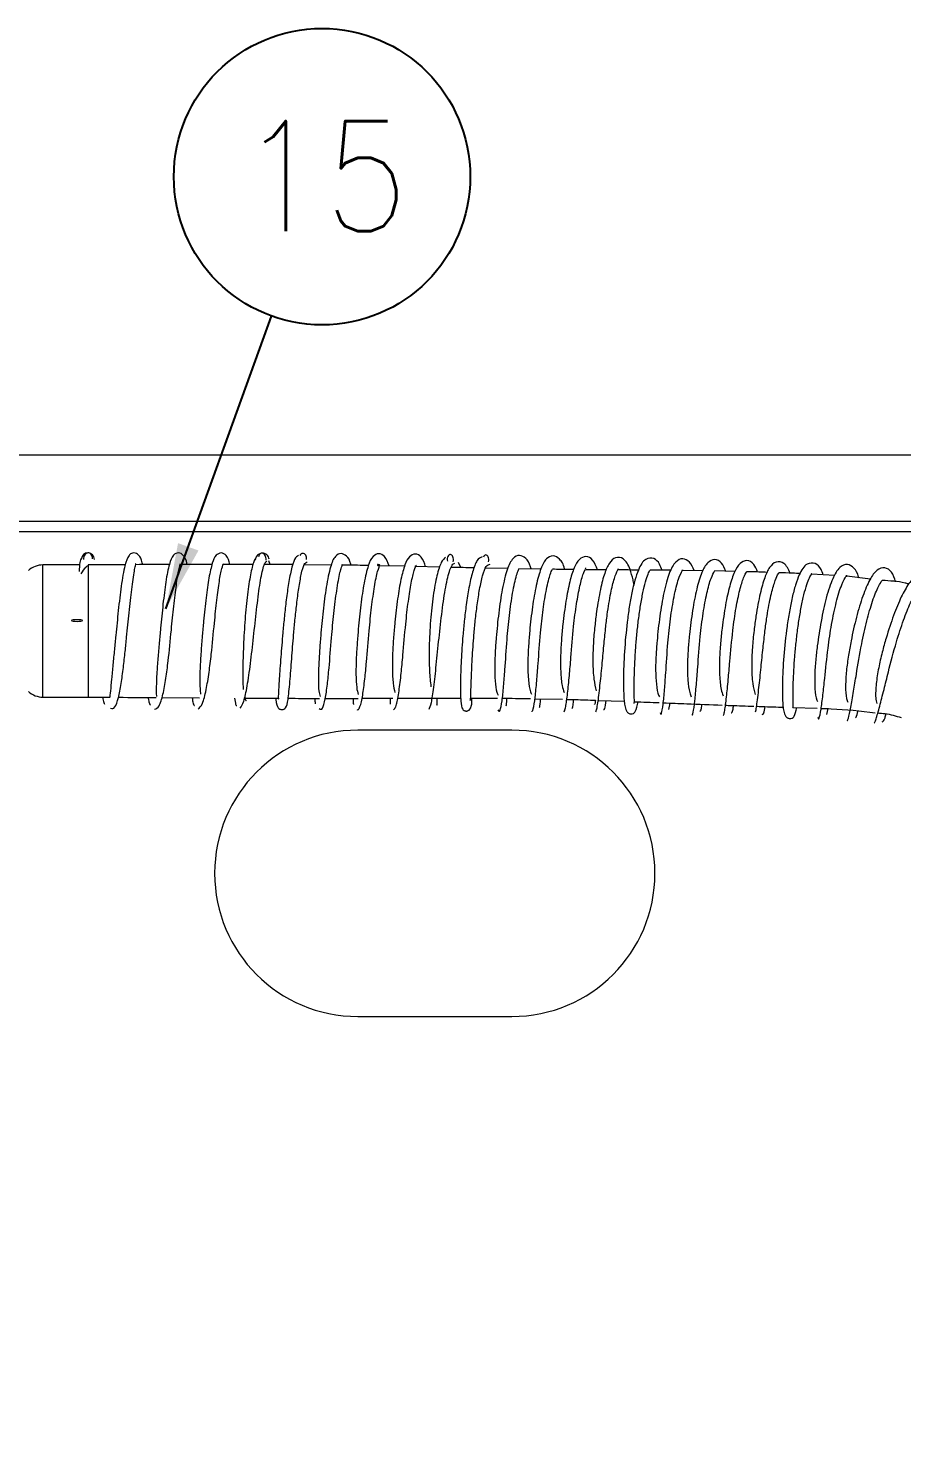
# Model space of a CAD drawing. Extents: x 14808 to 20058, y -13198 to -11680.
# Drawn here: x 14969.5 to 15009.2, y -13015.2 to -12950.7 of the extents above; entities that cross this region are included whole.
import ezdxf

# ---------------------------------------------------------------- set-up
doc = ezdxf.new("R2010")
doc.units = 0
doc.header["$LTSCALE"] = 7
doc.header["$MEASUREMENT"] = 0
doc.layers.get('0').update_dxf_attribs({"color": 2, "linetype": 'CONTINUOUS'})
doc.styles.add('GHS', font='romans', dxfattribs={"bigfont": 'ghs'})
doc.styles.add('TEXTSTYLE_0', font='txt.shx', dxfattribs={"width": 0.8, "bigfont": 'whgtxt.shx'})
doc.dimstyles.new('STANDARD$7', dxfattribs={"dimtxt": 3.5, "dimasz": 3, "dimexe": 1, "dimexo": 0.0625, "dimgap": 1, "dimtad": 1, "dimdec": 4, "dimzin": 0, "dimdsep": 46, "dimtxsty": 'GHS', "dimcen": 1, "dimclrt": 2, "dimadec": 0, "dimazin": 0, "dimtfac": 1, "dimtdec": 4, "dimtofl": 0, "dimtmove": 0, "dimatfit": 3, "dimfxl": 1, "dimtolj": 1, "dimtzin": 0, "dimarcsym": 0})

# ---------------------------------------------------------------- blocks, each defined once
blk = doc.blocks.new('A$C10D777BA')
at = {"color": 2}
blk.add_circle((3.366, 3.366), 3.366, dxfattribs=at)
at = {"color": 2, "insert": (3.41, 3.376), "char_height": 2.5, "width": 5.41323, "attachment_point": 5, "style": 'TEXTSTYLE_0'}
blk.add_mtext('{\\W0.9;15}', dxfattribs=at)
blk = doc.blocks.new('A$C42703619')
at = {"linetype": 'Continuous', "lineweight": 0}
h = blk.add_hatch(dxfattribs=at)
h.set_pattern_fill('ANSI31', color=2, scale=0.25, style=0)
h.set_pattern_definition([(45, (121.7189, 108.7142), (-0.561266, 0.561266), [])])
edge = h.paths.add_edge_path(flags=0)
edge.add_line((1.361, 15.67), (1, 43.222))
edge.add_line((1, 43.222), (0, 43.222))
edge.add_line((0, 43.222), (0.361, 15.657))
edge.add_arc((5.36, 15.722), 5, 180.75, 270)
edge.add_line((5.36, 10.722), (72.019, 10.722))
edge.add_line((72.019, 10.722), (72.019, 11.722))
edge.add_line((72.019, 11.722), (5.36, 11.722))
edge.add_arc((5.36, 15.722), 4, 180.75, 270, ccw=False)
at = {"color": 7, "linetype": 'Continuous', "lineweight": 15}
for p, q in [((34, 43.222), (78.5, 43.222)), ((77.5, 41.472), (43.25, 41.472)), ((48.184, 40.722), (47.352, 40.722)), ((49.221, 40.727), (48.375, 40.722)), ((51.191, 40.734), (50.463, 40.733)), ((53.029, 40.73), (52.383, 40.733)), ((52.515, 40.732), (52.481, 40.818)), ((53.905, 40.721), (53.283, 40.728)), ((55.563, 40.693), (54.956, 40.705)), ((56.363, 40.674), (55.793, 40.688)), ((56.84, 40.662), (56.79, 40.781)), ((57.909, 40.639), (57.403, 40.65)), ((58.658, 40.627), (58.16, 40.635)), ((60.145, 40.612), (59.688, 40.615)), ((61.615, 40.6), (61.138, 40.604)), ((62.34, 40.59), (61.877, 40.597)), ((63.065, 40.575), (62.6, 40.586)), ((65.336, 40.486), (64.805, 40.513)), ((66.145, 40.402), (65.605, 40.464)), ((47.352, 37.722), (48.375, 37.722)), ((48.375, 37.722), (48.863, 37.719)), ((50.05, 37.711), (50.904, 37.705)), ((54.595, 37.695), (55.299, 37.697)), ((57.053, 37.698), (57.675, 37.696)), ((58.523, 37.685), (59.147, 37.672)), ((59.96, 37.648), (60.554, 37.627)), ((61.567, 37.441), (61.596, 37.586)), ((64.384, 37.486), (64.932, 37.468)), ((65.154, 37.324), (65.185, 37.46)), ((58, 36.972), (54.5, 36.972)), ((54.5, 30.472), (58, 30.472))]:
    blk.add_line(p, q, dxfattribs=at)
at = {"color": 8, "linetype": 'Continuous', "lineweight": 15}
for p, q in [((43.25, 41.719), (77.5, 41.719)), ((47.352, 39.222), (47.352, 40.722)), ((48.375, 40.722), (48.375, 37.722)), ((47.352, 37.722), (47.352, 39.222))]:
    blk.add_line(p, q, dxfattribs=at)
at = {"color": 7, "linetype": 'Continuous', "lineweight": 15, "flags": 128}
blk.add_lwpolyline([(48.125, 39.478), (48.077, 39.477), (48.037, 39.473), (48.01, 39.467), (48, 39.46), (48.01, 39.453), (48.037, 39.448), (48.077, 39.444), (48.125, 39.442), (48.173, 39.444), (48.213, 39.448), (48.24, 39.453), (48.25, 39.46), (48.24, 39.467), (48.213, 39.473), (48.173, 39.477), (48.125, 39.478)], dxfattribs=at)
at = {"color": 7, "linetype": 'Continuous', "lineweight": 15}
for centre, radius, start, end in [((47.352, 40.222), 0.5, 90, 131.4096), ((47.352, 38.222), 0.5, 228.5904, 270), ((54.5, 33.722), 3.25, 90, 270), ((58, 33.722), 3.25, 270, 90)]:
    blk.add_arc(centre, radius, start, end, dxfattribs=at)
for points, knots in [([(48.374, 40.996), (48.356, 40.995), (48.32, 40.991), (48.274, 40.961), (48.238, 40.918), (48.23, 40.881), (48.225, 40.863)], [0, 0, 0, 0, 0.256766, 0.51096, 0.759583, 1, 1, 1, 1]), ([(48.475, 40.863), (48.475, 40.881), (48.475, 40.917), (48.451, 40.961), (48.417, 40.99), (48.374, 41), (48.332, 40.986), (48.298, 40.952), (48.274, 40.905), (48.274, 40.867), (48.274, 40.848)], [0, 0, 0, 0, 0.125119, 0.250231, 0.375286, 0.499982, 0.624684, 0.749754, 0.874878, 1, 1, 1, 1]), ([(48.524, 40.848), (48.519, 40.867), (48.511, 40.906), (48.475, 40.952), (48.442, 40.98), (48.421, 40.985), (48.417, 40.985)], [0, 0, 0, 0, 0.303429, 0.617259, 0.938145, 1, 1, 1, 1]), ([(49.614, 40.729), (49.611, 40.743), (49.588, 40.856), (49.55, 40.933), (49.442, 41.009), (49.346, 40.983), (49.277, 40.914), (49.204, 40.717), (49.129, 40.278), (49.063, 39.708), (49.013, 39.201), (48.972, 38.784), (48.939, 38.44), (48.908, 38.108), (48.882, 37.843), (48.865, 37.689), (48.861, 37.706), (48.859, 37.713)], [0, 0, 0, 0, 0.0113299, 0.0898873, 0.1403082, 0.1636049, 0.1969531, 0.2933806, 0.4045629, 0.505124, 0.5980982, 0.6521295, 0.7139657, 0.7831427, 0.8591391, 0.9415911, 1, 1, 1, 1]), ([(50.628, 40.733), (50.628, 40.733), (50.605, 40.848), (50.566, 40.924), (50.456, 41.008), (50.356, 40.983), (50.286, 40.919), (50.215, 40.746), (50.142, 40.366), (50.077, 39.85), (50.028, 39.362), (49.989, 38.941), (49.959, 38.585), (49.935, 38.233), (49.923, 37.94), (49.924, 37.765), (49.93, 37.745), (49.932, 37.739)], [0, 0, 0, 0, 0.000352, 0.092593, 0.149985, 0.174493, 0.207836, 0.300786, 0.408319, 0.509478, 0.607079, 0.664384, 0.729848, 0.802829, 0.882732, 0.96928, 1, 1, 1, 1]), ([(51.598, 40.735), (51.576, 40.809), (51.539, 40.938), (51.404, 41.017), (51.256, 40.937), (51.194, 40.769), (51.118, 40.446), (51.056, 39.985), (51.006, 39.522), (50.966, 39.1), (50.938, 38.734), (50.917, 38.361), (50.912, 38.038), (50.92, 37.838), (50.929, 37.796), (50.931, 37.789)], [0, 0, 0, 0, 0.088158, 0.153271, 0.212044, 0.299385, 0.400535, 0.500479, 0.601691, 0.661827, 0.73048, 0.806938, 0.890557, 0.981078, 1, 1, 1, 1]), ([(52.292, 40.98), (52.286, 40.979), (52.26, 40.974), (52.223, 40.943), (52.183, 40.895), (52.173, 40.853), (52.167, 40.833)], [0, 0, 0, 0, 0.103132, 0.4098131, 0.7097347, 1, 1, 1, 1]), ([(52.417, 40.832), (52.418, 40.852), (52.42, 40.893), (52.399, 40.943), (52.369, 40.978), (52.33, 40.994), (52.291, 40.983), (52.259, 40.954), (52.248, 40.921), (52.243, 40.906)], [0, 0, 0, 0, 0.141859, 0.284477, 0.427683, 0.570941, 0.714192, 0.857385, 1, 1, 1, 1]), ([(52.491, 40.85), (52.486, 40.869), (52.475, 40.907), (52.437, 40.953), (52.387, 40.981), (52.348, 40.994), (52.33, 40.989), (52.33, 40.989)], [0, 0, 0, 0, 0.240492, 0.488967, 0.743044, 0.999934, 1, 1, 1, 1]), ([(53.335, 40.843), (53.336, 40.862), (53.339, 40.901), (53.319, 40.948), (53.29, 40.979), (53.252, 40.99), (53.213, 40.976), (53.195, 40.95), (53.185, 40.937)], [0, 0, 0, 0, 0.165239, 0.331531, 0.498608, 0.665796, 0.832958, 1, 1, 1, 1]), ([(54.348, 40.715), (54.346, 40.724), (54.32, 40.83), (54.272, 40.917), (54.117, 41.009), (53.963, 40.912), (53.878, 40.689), (53.784, 40.251), (53.712, 39.691), (53.664, 39.186), (53.632, 38.769), (53.611, 38.426), (53.604, 38.104), (53.613, 37.849), (53.634, 37.773), (53.644, 37.738)], [0, 0, 0, 0, 0.007169, 0.090965, 0.152226, 0.219996, 0.323129, 0.439224, 0.545808, 0.645912, 0.704306, 0.77098, 0.84525, 0.926474, 1, 1, 1, 1]), ([(55.21, 40.699), (55.182, 40.778), (55.133, 40.914), (54.977, 41.001), (54.819, 40.913), (54.734, 40.713), (54.642, 40.335), (54.569, 39.829), (54.519, 39.344), (54.484, 38.922), (54.463, 38.565), (54.457, 38.219), (54.471, 37.932), (54.497, 37.829), (54.509, 37.781)], [0, 0, 0, 0, 0.094115, 0.161344, 0.228807, 0.324834, 0.43293, 0.536427, 0.638047, 0.697986, 0.766381, 0.842502, 0.925655, 1, 1, 1, 1]), ([(48.269, 40.931), (48.237, 40.901), (48.187, 40.854), (48.175, 40.647), (48.17, 40.572)], [0, 0, 0, 0, 0.639664, 1, 1, 1, 1]), ([(48.222, 40.523), (48.258, 40.579), (48.311, 40.662), (48.359, 40.7), (48.375, 40.713)], [0, 0, 0, 0, 0.663953, 1, 1, 1, 1]), ([(48.889, 37.468), (48.922, 37.462), (48.984, 37.451), (49.064, 37.681), (49.127, 38.005), (49.177, 38.374), (49.217, 38.737), (49.259, 39.158), (49.308, 39.658), (49.358, 40.106), (49.398, 40.406), (49.428, 40.59), (49.449, 40.702), (49.463, 40.746), (49.456, 40.748), (49.455, 40.748)], [0, 0, 0, 0, 0.117525, 0.223778, 0.318672, 0.402583, 0.476002, 0.539455, 0.646113, 0.75951, 0.82021, 0.883193, 0.942914, 0.990086, 1, 1, 1, 1]), ([(50.222, 40.732), (50.204, 40.732), (49.949, 40.732), (49.693, 40.73), (49.455, 40.728)], [0, 0, 0, 0, 0.069026, 1, 1, 1, 1]), ([(49.887, 37.452), (49.922, 37.461), (49.989, 37.477), (50.075, 37.758), (50.143, 38.124), (50.207, 38.616), (50.262, 39.193), (50.322, 39.8), (50.383, 40.293), (50.432, 40.627), (50.477, 40.747), (50.465, 40.749), (50.464, 40.749)], [0, 0, 0, 0, 0.121742, 0.232287, 0.330899, 0.417766, 0.558089, 0.666738, 0.777483, 0.893128, 0.992329, 1, 1, 1, 1]), ([(50.875, 37.453), (50.908, 37.48), (50.972, 37.531), (51.057, 37.86), (51.123, 38.258), (51.185, 38.775), (51.239, 39.354), (51.299, 39.934), (51.361, 40.372), (51.4, 40.648), (51.458, 40.75), (51.435, 40.747), (51.434, 40.747)], [0, 0, 0, 0, 0.125865, 0.240313, 0.342376, 0.432193, 0.577018, 0.688017, 0.795903, 0.903301, 0.994819, 1, 1, 1, 1]), ([(52.123, 40.734), (52.002, 40.734), (51.773, 40.736), (51.543, 40.735), (51.434, 40.735)], [0, 0, 0, 0, 0.5269057, 1, 1, 1, 1]), ([(51.828, 37.469), (51.856, 37.509), (51.913, 37.589), (51.992, 37.962), (52.065, 38.476), (52.135, 39.091), (52.203, 39.723), (52.274, 40.288), (52.339, 40.621), (52.393, 40.777), (52.422, 40.798), (52.436, 40.809)], [0, 0, 0, 0, 0.11317, 0.231144, 0.352531, 0.476601, 0.603104, 0.73213, 0.864027, 0.931553, 1, 1, 1, 1]), ([(52.214, 40.918), (52.189, 40.888), (52.138, 40.828), (52.062, 40.517), (51.992, 40.06), (51.937, 39.489), (51.901, 38.878), (51.888, 38.333), (51.892, 37.987), (51.899, 37.907), (51.9, 37.896)], [0, 0, 0, 0, 0.128337, 0.261591, 0.398973, 0.539669, 0.683073, 0.82896, 0.977861, 1, 1, 1, 1]), ([(52.637, 37.696), (52.638, 37.688), (52.65, 37.564), (52.668, 37.509), (52.717, 37.454), (52.747, 37.443), (52.764, 37.44), (52.778, 37.439), (52.804, 37.44), (52.836, 37.453), (52.889, 37.504), (52.92, 37.658), (52.959, 38.039), (52.998, 38.57), (53.037, 39.063), (53.076, 39.485), (53.115, 39.847), (53.163, 40.214), (53.219, 40.536), (53.285, 40.771), (53.33, 40.781), (53.353, 40.786)], [0, 0, 0, 0, 0.006455, 0.095145, 0.121282, 0.129868, 0.133137, 0.135825, 0.138503, 0.150243, 0.176202, 0.264247, 0.371828, 0.469964, 0.561751, 0.615374, 0.677046, 0.746585, 0.823753, 0.908307, 1, 1, 1, 1]), ([(53.156, 40.933), (53.126, 40.918), (53.067, 40.888), (52.988, 40.624), (52.923, 40.281), (52.871, 39.9), (52.831, 39.53), (52.791, 39.105), (52.751, 38.612), (52.721, 38.194), (52.704, 37.928), (52.697, 37.778), (52.692, 37.695), (52.702, 37.684), (52.705, 37.681)], [0, 0, 0, 0, 0.119037, 0.227132, 0.324531, 0.411488, 0.488213, 0.554914, 0.66712, 0.785091, 0.847669, 0.912228, 0.972052, 1, 1, 1, 1]), ([(53.625, 37.46), (53.65, 37.447), (53.699, 37.421), (53.761, 37.653), (53.81, 37.984), (53.857, 38.451), (53.899, 39.017), (53.957, 39.638), (54.023, 40.172), (54.087, 40.514), (54.127, 40.672), (54.154, 40.725), (54.143, 40.725), (54.14, 40.726)], [0, 0, 0, 0, 0.117992, 0.225229, 0.32082, 0.404928, 0.540551, 0.646103, 0.756733, 0.875315, 0.933113, 0.980577, 1, 1, 1, 1]), ([(54.743, 40.709), (54.661, 40.71), (54.461, 40.715), (54.26, 40.717), (54.142, 40.718)], [0, 0, 0, 0, 0.411277, 1, 1, 1, 1]), ([(54.48, 37.441), (54.492, 37.437), (54.515, 37.43), (54.561, 37.516), (54.611, 37.734), (54.66, 38.105), (54.708, 38.599), (54.752, 39.174), (54.813, 39.773), (54.881, 40.256), (54.946, 40.591), (55.014, 40.74), (54.979, 40.713), (54.941, 40.749), (54.954, 40.71), (54.956, 40.705)], [0, 0, 0, 0, 0.055581, 0.108959, 0.207664, 0.295618, 0.372924, 0.497411, 0.593345, 0.689587, 0.788606, 0.875658, 0.933518, 0.99116, 1, 1, 1, 1]), ([(56.042, 40.682), (56.014, 40.762), (55.964, 40.907), (55.812, 40.994), (55.651, 40.911), (55.567, 40.732), (55.478, 40.412), (55.403, 39.96), (55.35, 39.499), (55.312, 39.076), (55.289, 38.709), (55.284, 38.341), (55.299, 38.021), (55.328, 37.89), (55.342, 37.828)], [0, 0, 0, 0, 0.09328, 0.167442, 0.235147, 0.323548, 0.422798, 0.522892, 0.626149, 0.687762, 0.758058, 0.836236, 0.921607, 1, 1, 1, 1]), ([(55.312, 37.435), (55.323, 37.441), (55.344, 37.453), (55.388, 37.577), (55.437, 37.832), (55.486, 38.236), (55.535, 38.752), (55.582, 39.329), (55.646, 39.902), (55.717, 40.33), (55.776, 40.608), (55.837, 40.715), (55.822, 40.715), (55.82, 40.715)], [0, 0, 0, 0, 0.064244, 0.125981, 0.240142, 0.341858, 0.431187, 0.574913, 0.684601, 0.789422, 0.891951, 0.981782, 1, 1, 1, 1]), ([(56.119, 37.445), (56.137, 37.483), (56.173, 37.56), (56.229, 37.933), (56.284, 38.447), (56.345, 39.061), (56.415, 39.691), (56.497, 40.251), (56.577, 40.581), (56.647, 40.735), (56.683, 40.756), (56.702, 40.766)], [0, 0, 0, 0, 0.113435, 0.231819, 0.35357, 0.477825, 0.604276, 0.733033, 0.864525, 0.931815, 1, 1, 1, 1]), ([(56.494, 40.898), (56.461, 40.869), (56.394, 40.808), (56.296, 40.495), (56.21, 40.035), (56.148, 39.461), (56.118, 38.856), (56.122, 38.309), (56.149, 38.071), (56.162, 37.959)], [0, 0, 0, 0, 0.13443, 0.273946, 0.417692, 0.564717, 0.714309, 0.866277, 1, 1, 1, 1]), ([(56.671, 40.79), (56.674, 40.812), (56.679, 40.856), (56.664, 40.909), (56.639, 40.947), (56.606, 40.963), (56.572, 40.953), (56.547, 40.92), (56.531, 40.872), (56.535, 40.83), (56.537, 40.81)], [0, 0, 0, 0, 0.123569, 0.248302, 0.373965, 0.499993, 0.626039, 0.751736, 0.876478, 1, 1, 1, 1]), ([(57.145, 40.656), (57.061, 40.658), (56.888, 40.661), (56.714, 40.665), (56.625, 40.668)], [0, 0, 0, 0, 0.486383, 1, 1, 1, 1]), ([(57.326, 40.907), (57.286, 40.891), (57.21, 40.861), (57.108, 40.586), (57.026, 40.231), (56.964, 39.842), (56.92, 39.466), (56.879, 39.038), (56.847, 38.54), (56.828, 38.005), (56.837, 37.622), (56.859, 37.472), (56.904, 37.422), (56.934, 37.409), (56.951, 37.406), (56.965, 37.405), (56.978, 37.406), (56.995, 37.409), (57.026, 37.42), (57.072, 37.473), (57.09, 37.535), (57.095, 37.675), (57.096, 37.698)], [0, 0, 0, 0, 0.09659, 0.184049, 0.262567, 0.332373, 0.393657, 0.446599, 0.536599, 0.632776, 0.738306, 0.824148, 0.848116, 0.855502, 0.858201, 0.860417, 0.862637, 0.865347, 0.872773, 0.896892, 0.983293, 1, 1, 1, 1]), ([(57.049, 37.646), (57.052, 37.649), (57.064, 37.658), (57.066, 37.738), (57.072, 37.887), (57.08, 38.153), (57.098, 38.57), (57.131, 39.06), (57.171, 39.477), (57.213, 39.834), (57.269, 40.191), (57.338, 40.502), (57.419, 40.726), (57.475, 40.734), (57.504, 40.739)], [0, 0, 0, 0, 0.025, 0.086767, 0.153983, 0.21889, 0.340607, 0.45529, 0.522865, 0.600078, 0.686698, 0.78242, 0.886958, 1, 1, 1, 1]), ([(57.472, 40.796), (57.475, 40.817), (57.48, 40.858), (57.467, 40.908), (57.443, 40.942), (57.411, 40.953), (57.378, 40.939), (57.362, 40.912), (57.355, 40.898)], [0, 0, 0, 0, 0.164184, 0.330077, 0.497313, 0.665066, 0.832799, 1, 1, 1, 1]), ([(58.436, 40.631), (58.432, 40.647), (58.401, 40.764), (58.336, 40.871), (58.17, 40.969), (57.999, 40.869), (57.89, 40.632), (57.781, 40.199), (57.699, 39.648), (57.649, 39.146), (57.619, 38.729), (57.607, 38.387), (57.617, 38.07), (57.645, 37.85), (57.677, 37.787), (57.687, 37.767)], [0, 0, 0, 0, 0.014327, 0.099003, 0.168792, 0.24541, 0.350314, 0.46545, 0.572725, 0.675043, 0.734953, 0.803273, 0.879175, 0.961978, 1, 1, 1, 1]), ([(59.201, 40.62), (59.2, 40.623), (59.171, 40.744), (59.104, 40.85), (58.935, 40.957), (58.762, 40.862), (58.655, 40.651), (58.55, 40.278), (58.465, 39.78), (58.41, 39.298), (58.376, 38.876), (58.36, 38.518), (58.366, 38.175), (58.394, 37.914), (58.43, 37.824), (58.443, 37.79)], [0, 0, 0, 0, 0.003018, 0.098723, 0.173825, 0.249192, 0.345645, 0.451348, 0.554319, 0.657097, 0.717976, 0.787393, 0.864545, 0.948693, 1, 1, 1, 1]), ([(59.944, 40.613), (59.912, 40.695), (59.853, 40.849), (59.689, 40.941), (59.515, 40.855), (59.411, 40.667), (59.31, 40.35), (59.224, 39.905), (59.164, 39.447), (59.124, 39.024), (59.103, 38.656), (59.105, 38.29), (59.132, 37.991), (59.17, 37.873), (59.186, 37.824)], [0, 0, 0, 0, 0.092022, 0.173816, 0.249116, 0.337946, 0.434942, 0.534568, 0.639022, 0.701588, 0.77293, 0.8522, 0.938648, 1, 1, 1, 1]), ([(59.182, 37.389), (59.188, 37.393), (59.2, 37.402), (59.229, 37.523), (59.265, 37.779), (59.305, 38.184), (59.348, 38.7), (59.393, 39.275), (59.465, 39.841), (59.545, 40.261), (59.62, 40.539), (59.689, 40.654), (59.682, 40.656), (59.68, 40.656)], [0, 0, 0, 0, 0.063687, 0.124966, 0.23835, 0.339296, 0.427824, 0.570025, 0.678149, 0.779939, 0.877925, 0.965932, 1, 1, 1, 1]), ([(60.772, 40.281), (60.766, 40.316), (60.741, 40.449), (60.67, 40.672), (60.569, 40.876), (60.346, 40.916), (60.204, 40.77), (60.103, 40.541), (60.004, 40.167), (59.932, 39.741), (59.88, 39.314), (59.846, 38.922), (59.834, 38.503), (59.855, 38.12), (59.897, 37.947), (59.917, 37.866)], [0, 0, 0, 0, 0.023212, 0.089843, 0.199872, 0.278476, 0.355204, 0.438036, 0.529475, 0.630146, 0.689274, 0.758336, 0.836386, 0.922453, 1, 1, 1, 1]), ([(61.412, 40.602), (61.394, 40.649), (61.349, 40.774), (61.228, 40.893), (61.004, 40.867), (60.891, 40.667), (60.793, 40.385), (60.724, 40.096), (60.665, 39.773), (60.604, 39.325), (60.552, 38.743), (60.532, 38.209), (60.535, 37.854), (60.553, 37.578), (60.577, 37.427), (60.637, 37.361), (60.671, 37.345), (60.705, 37.339), (60.776, 37.349), (60.82, 37.408), (60.847, 37.531), (60.866, 37.616)], [0, 0, 0, 0, 0.037846, 0.098994, 0.162701, 0.251395, 0.304897, 0.357733, 0.408932, 0.458608, 0.553656, 0.649537, 0.699025, 0.749541, 0.836208, 0.862901, 0.872021, 0.878534, 0.885081, 0.921071, 1, 1, 1, 1]), ([(62.144, 40.593), (62.112, 40.665), (62.052, 40.8), (61.877, 40.891), (61.695, 40.795), (61.57, 40.549), (61.449, 40.119), (61.357, 39.573), (61.302, 39.073), (61.271, 38.656), (61.26, 38.314), (61.278, 38.001), (61.311, 37.796), (61.346, 37.738), (61.353, 37.726)], [0, 0, 0, 0, 0.0853147, 0.1614279, 0.2447352, 0.3523107, 0.4685215, 0.5777268, 0.6828224, 0.7445007, 0.8147838, 0.8927682, 0.9777248, 1, 1, 1, 1]), ([(62.862, 40.58), (62.833, 40.647), (62.775, 40.784), (62.609, 40.871), (62.428, 40.78), (62.309, 40.562), (62.194, 40.191), (62.1, 39.698), (62.039, 39.217), (62.001, 38.795), (61.984, 38.439), (61.993, 38.096), (62.024, 37.846), (62.063, 37.76), (62.075, 37.732)], [0, 0, 0, 0, 0.078843, 0.159622, 0.240746, 0.339618, 0.446469, 0.551452, 0.657078, 0.719761, 0.791224, 0.870583, 0.957088, 1, 1, 1, 1]), ([(63.582, 40.561), (63.557, 40.625), (63.501, 40.765), (63.343, 40.849), (63.164, 40.764), (63.051, 40.572), (62.943, 40.257), (62.847, 39.816), (62.781, 39.359), (62.736, 38.936), (62.713, 38.568), (62.715, 38.202), (62.742, 37.911), (62.782, 37.797), (62.797, 37.752)], [0, 0, 0, 0, 0.073676, 0.160006, 0.239721, 0.330354, 0.42823, 0.529505, 0.636348, 0.70045, 0.773521, 0.854693, 0.943158, 1, 1, 1, 1]), ([(64.317, 40.537), (64.279, 40.624), (64.209, 40.782), (63.992, 40.815), (63.845, 40.672), (63.738, 40.441), (63.632, 40.07), (63.554, 39.644), (63.495, 39.218), (63.456, 38.825), (63.441, 38.407), (63.46, 38.028), (63.502, 37.859), (63.522, 37.78)], [0, 0, 0, 0, 0.109097, 0.198738, 0.285229, 0.377021, 0.478535, 0.590692, 0.656648, 0.733691, 0.820728, 0.916688, 1, 1, 1, 1]), ([(65.071, 40.499), (65.056, 40.542), (65.013, 40.662), (64.894, 40.782), (64.667, 40.761), (64.545, 40.557), (64.441, 40.277), (64.365, 39.99), (64.301, 39.667), (64.232, 39.221), (64.17, 38.64), (64.143, 38.11), (64.143, 37.754), (64.158, 37.48), (64.183, 37.329), (64.242, 37.26), (64.277, 37.243), (64.311, 37.236), (64.382, 37.245), (64.426, 37.296), (64.453, 37.409), (64.47, 37.483)], [0, 0, 0, 0, 0.034752, 0.097053, 0.1627, 0.252878, 0.306917, 0.360262, 0.412006, 0.462267, 0.558479, 0.655357, 0.70521, 0.756007, 0.843318, 0.870506, 0.879911, 0.886715, 0.893556, 0.930498, 1, 1, 1, 1]), ([(65.878, 40.433), (65.876, 40.438), (65.852, 40.543), (65.786, 40.651), (65.615, 40.766), (65.424, 40.672), (65.282, 40.427), (65.138, 40.001), (65.02, 39.456), (64.943, 38.958), (64.896, 38.543), (64.873, 38.204), (64.88, 37.891), (64.906, 37.689), (64.939, 37.632), (64.945, 37.621)], [0, 0, 0, 0, 0.004898, 0.0899, 0.166436, 0.250737, 0.358523, 0.474351, 0.583146, 0.687769, 0.749163, 0.819113, 0.896674, 0.9811, 1, 1, 1, 1]), ([(66.713, 40.337), (66.688, 40.418), (66.639, 40.572), (66.471, 40.686), (66.276, 40.614), (66.127, 40.4), (65.969, 40.036), (65.823, 39.546), (65.716, 39.071), (65.64, 38.654), (65.592, 38.302), (65.574, 37.963), (65.585, 37.715), (65.617, 37.631), (65.627, 37.605)], [0, 0, 0, 0, 0.08891, 0.169562, 0.25204, 0.351253, 0.457551, 0.561506, 0.665705, 0.727452, 0.797831, 0.875974, 0.961044, 1, 1, 1, 1]), ([(57.684, 37.435), (57.692, 37.419), (57.707, 37.386), (57.74, 37.429), (57.777, 37.603), (57.813, 37.942), (57.849, 38.411), (57.883, 38.976), (57.942, 39.59), (58.018, 40.116), (58.091, 40.446), (58.144, 40.599), (58.157, 40.628), (58.16, 40.635)], [0, 0, 0, 0, 0.06392, 0.125531, 0.239697, 0.341454, 0.430712, 0.574058, 0.685064, 0.799791, 0.92126, 0.98077, 1, 1, 1, 1]), ([(58.443, 37.403), (58.45, 37.397), (58.463, 37.386), (58.493, 37.468), (58.528, 37.686), (58.565, 38.059), (58.603, 38.554), (58.642, 39.126), (58.708, 39.72), (58.784, 40.187), (58.867, 40.514), (58.904, 40.592), (58.92, 40.624)], [0, 0, 0, 0, 0.065543, 0.128636, 0.245425, 0.349435, 0.440692, 0.587279, 0.69978, 0.81095, 0.923633, 1, 1, 1, 1]), ([(59.404, 40.617), (59.372, 40.617), (59.21, 40.619), (59.049, 40.621), (58.92, 40.624)], [0, 0, 0, 0, 0.199599, 1, 1, 1, 1]), ([(59.908, 37.39), (59.914, 37.407), (59.927, 37.44), (59.959, 37.617), (59.999, 37.943), (60.046, 38.413), (60.087, 38.865), (60.125, 39.258), (60.173, 39.67), (60.242, 40.086), (60.323, 40.423), (60.406, 40.618), (60.419, 40.636), (60.424, 40.644)], [0, 0, 0, 0, 0.070641, 0.138356, 0.262595, 0.371904, 0.466544, 0.54751, 0.615897, 0.729634, 0.832136, 0.923601, 1, 1, 1, 1]), ([(60.874, 40.606), (60.77, 40.607), (60.614, 40.608), (60.458, 40.609), (60.405, 40.61)], [0, 0, 0, 0, 0.662233, 1, 1, 1, 1]), ([(60.776, 37.58), (60.779, 37.589), (60.785, 37.611), (60.779, 37.725), (60.778, 37.91), (60.78, 38.153), (60.789, 38.438), (60.806, 38.749), (60.832, 39.076), (60.866, 39.407), (60.91, 39.732), (60.962, 40.033), (61.02, 40.293), (61.078, 40.481), (61.123, 40.58), (61.135, 40.599), (61.138, 40.604)], [0, 0, 0, 0, 0.053761, 0.127745, 0.205015, 0.281665, 0.357523, 0.432438, 0.506496, 0.582096, 0.659719, 0.739198, 0.820374, 0.90178, 0.973222, 1, 1, 1, 1]), ([(61.368, 37.374), (61.372, 37.356), (61.38, 37.319), (61.404, 37.355), (61.435, 37.527), (61.467, 37.867), (61.501, 38.337), (61.535, 38.902), (61.599, 39.512), (61.685, 40.03), (61.78, 40.422), (61.88, 40.609), (61.876, 40.617), (61.876, 40.603), (61.877, 40.597)], [0, 0, 0, 0, 0.0539944, 0.106182, 0.2031234, 0.2895474, 0.3652404, 0.4865408, 0.5801987, 0.6762099, 0.777142, 0.8696482, 0.9380414, 1, 1, 1, 1]), ([(62.089, 37.328), (62.094, 37.321), (62.102, 37.308), (62.125, 37.388), (62.155, 37.604), (62.189, 37.977), (62.227, 38.472), (62.269, 39.043), (62.341, 39.633), (62.428, 40.101), (62.518, 40.431), (62.602, 40.58), (62.6, 40.583), (62.6, 40.584)], [0, 0, 0, 0, 0.061306, 0.120392, 0.229818, 0.327263, 0.412679, 0.549725, 0.654707, 0.757684, 0.861295, 0.955764, 1, 1, 1, 1]), ([(62.801, 37.304), (62.806, 37.308), (62.814, 37.316), (62.839, 37.435), (62.872, 37.69), (62.912, 38.095), (62.957, 38.61), (63.008, 39.183), (63.088, 39.748), (63.175, 40.164), (63.259, 40.441), (63.332, 40.561), (63.329, 40.563), (63.328, 40.564)], [0, 0, 0, 0, 0.063362, 0.124358, 0.237246, 0.337713, 0.425789, 0.567156, 0.674488, 0.774957, 0.871046, 0.958189, 1, 1, 1, 1]), ([(63.802, 40.554), (63.674, 40.559), (63.515, 40.565), (63.356, 40.568), (63.326, 40.569)], [0, 0, 0, 0, 0.8100304, 1, 1, 1, 1]), ([(63.535, 37.385), (63.542, 37.417), (63.561, 37.524), (63.602, 37.848), (63.652, 38.314), (63.697, 38.766), (63.74, 39.159), (63.793, 39.569), (63.868, 39.983), (63.957, 40.321), (64.041, 40.515), (64.073, 40.55), (64.066, 40.546), (64.064, 40.545)], [0, 0, 0, 0, 0.058274, 0.188826, 0.303675, 0.403067, 0.488093, 0.559895, 0.67919, 0.786362, 0.881798, 0.968139, 1, 1, 1, 1]), ([(64.549, 40.526), (64.49, 40.529), (64.328, 40.538), (64.167, 40.542), (64.064, 40.545)], [0, 0, 0, 0, 0.362876, 1, 1, 1, 1]), ([(64.383, 37.478), (64.386, 37.487), (64.392, 37.509), (64.386, 37.623), (64.386, 37.805), (64.391, 38.048), (64.404, 38.331), (64.424, 38.641), (64.455, 38.966), (64.495, 39.296), (64.544, 39.62), (64.602, 39.921), (64.665, 40.179), (64.731, 40.369), (64.781, 40.481), (64.825, 40.525), (64.791, 40.537), (64.803, 40.516), (64.805, 40.513)], [0, 0, 0, 0, 0.048313, 0.112736, 0.180115, 0.247041, 0.313432, 0.379075, 0.444064, 0.510382, 0.578456, 0.648077, 0.719155, 0.790506, 0.853403, 0.906096, 0.986757, 1, 1, 1, 1]), ([(64.95, 37.268), (64.954, 37.249), (64.96, 37.211), (64.983, 37.244), (65.019, 37.411), (65.063, 37.747), (65.114, 38.216), (65.168, 38.777), (65.26, 39.384), (65.369, 39.902), (65.487, 40.288), (65.597, 40.484), (65.608, 40.474), (65.59, 40.502), (65.604, 40.465), (65.605, 40.464)], [0, 0, 0, 0, 0.0536482, 0.1055556, 0.2020858, 0.28816, 0.3636262, 0.4844966, 0.5778206, 0.6735472, 0.7742762, 0.8670655, 0.9362724, 0.998791, 1, 1, 1, 1]), ([(65.613, 37.201), (65.616, 37.193), (65.622, 37.179), (65.65, 37.253), (65.694, 37.459), (65.757, 37.826), (65.836, 38.312), (65.928, 38.876), (66.058, 39.459), (66.191, 39.92), (66.324, 40.249), (66.384, 40.334), (66.411, 40.372)], [0, 0, 0, 0, 0.0644572, 0.1266531, 0.2419051, 0.3446311, 0.4347546, 0.5793238, 0.6902157, 0.7993884, 0.9098152, 1, 1, 1, 1]), ([(67.585, 40.156), (67.567, 40.245), (67.531, 40.416), (67.373, 40.546), (67.173, 40.493), (67.014, 40.312), (66.842, 40.01), (66.665, 39.581), (66.519, 39.137), (66.404, 38.727), (66.322, 38.369), (66.269, 38.012), (66.253, 37.728), (66.277, 37.616), (66.285, 37.574)], [0, 0, 0, 0, 0.092267, 0.178205, 0.259955, 0.350757, 0.447389, 0.546623, 0.650735, 0.713071, 0.784116, 0.863012, 0.948904, 1, 1, 1, 1]), ([(67.013, 40.292), (66.985, 40.299), (66.788, 40.347), (66.585, 40.36), (66.411, 40.372)], [0, 0, 0, 0, 0.142677, 1, 1, 1, 1]), ([(66.23, 37.132), (66.233, 37.134), (66.241, 37.138), (66.279, 37.244), (66.346, 37.482), (66.445, 37.871), (66.569, 38.368), (66.713, 38.925), (66.89, 39.472), (67.054, 39.877), (67.197, 40.145), (67.308, 40.274), (67.311, 40.265), (67.312, 40.29), (67.324, 40.227), (67.326, 40.218)], [0, 0, 0, 0, 0.055603, 0.109189, 0.2084, 0.296843, 0.37442, 0.498954, 0.593687, 0.682851, 0.76883, 0.847863, 0.91599, 0.987701, 1, 1, 1, 1]), ([(51.971, 37.644), (51.967, 37.635), (51.958, 37.618), (51.947, 37.713), (51.941, 37.761)], [0, 0, 0, 0, 0.490249, 1, 1, 1, 1]), ([(48.704, 37.72), (48.708, 37.697), (48.725, 37.615), (48.74, 37.583), (48.752, 37.559)], [0, 0, 0, 0, 0.281591, 1, 1, 1, 1]), ([(49.066, 37.718), (49.346, 37.716), (49.631, 37.714), (49.917, 37.712), (49.924, 37.712)], [0, 0, 0, 0, 0.977526, 1, 1, 1, 1]), ([(49.74, 37.713), (49.742, 37.7), (49.761, 37.58), (49.778, 37.558), (49.794, 37.539)], [0, 0, 0, 0, 0.10541, 1, 1, 1, 1]), ([(50.74, 37.706), (50.745, 37.673), (50.764, 37.543), (50.782, 37.536), (50.796, 37.53)], [0, 0, 0, 0, 0.2577033, 1, 1, 1, 1]), ([(51.703, 37.7), (51.711, 37.644), (51.727, 37.521), (51.744, 37.53), (51.753, 37.535)], [0, 0, 0, 0, 0.4613286, 1, 1, 1, 1]), ([(51.927, 37.699), (52.014, 37.699), (52.273, 37.697), (52.532, 37.696), (52.703, 37.696)], [0, 0, 0, 0, 0.335377, 1, 1, 1, 1]), ([(52.92, 37.695), (52.946, 37.695), (53.183, 37.694), (53.419, 37.694), (53.629, 37.694)], [0, 0, 0, 0, 0.110606, 1, 1, 1, 1]), ([(53.525, 37.694), (53.525, 37.683), (53.53, 37.616), (53.533, 37.591), (53.536, 37.57)], [0, 0, 0, 0, 0.161733, 1, 1, 1, 1]), ([(53.775, 37.694), (54, 37.693), (54.244, 37.693), (54.489, 37.694), (54.508, 37.694)], [0, 0, 0, 0, 0.921828, 1, 1, 1, 1]), ([(54.393, 37.694), (54.394, 37.69), (54.398, 37.583), (54.4, 37.567), (54.402, 37.551)], [0, 0, 0, 0, 0.039375, 1, 1, 1, 1]), ([(55.237, 37.697), (55.237, 37.671), (55.238, 37.563), (55.238, 37.561), (55.238, 37.559)], [0, 0, 0, 0, 0.245817, 1, 1, 1, 1]), ([(55.405, 37.698), (55.681, 37.699), (56.159, 37.702), (56.638, 37.699), (56.84, 37.698)], [0, 0, 0, 0, 0.577035, 1, 1, 1, 1]), ([(56.297, 37.545), (56.299, 37.54), (56.303, 37.53), (56.305, 37.642), (56.306, 37.7)], [0, 0, 0, 0, 0.487219, 1, 1, 1, 1]), ([(57.784, 37.695), (57.883, 37.695), (58.096, 37.696), (58.308, 37.69), (58.421, 37.687)], [0, 0, 0, 0, 0.467689, 1, 1, 1, 1]), ([(57.872, 37.525), (57.878, 37.553), (57.885, 37.583), (57.888, 37.69), (57.889, 37.695)], [0, 0, 0, 0, 0.950939, 1, 1, 1, 1]), ([(58.625, 37.489), (58.634, 37.508), (58.645, 37.532), (58.652, 37.662), (58.653, 37.683)], [0, 0, 0, 0, 0.844165, 1, 1, 1, 1]), ([(59.246, 37.67), (59.313, 37.669), (59.531, 37.665), (59.747, 37.656), (59.897, 37.65)], [0, 0, 0, 0, 0.307077, 1, 1, 1, 1]), ([(59.361, 37.466), (59.371, 37.472), (59.387, 37.48), (59.399, 37.621), (59.403, 37.667)], [0, 0, 0, 0, 0.676238, 1, 1, 1, 1]), ([(59.897, 37.65), (59.894, 37.617), (59.885, 37.539), (59.878, 37.555), (59.873, 37.565)], [0, 0, 0, 0, 0.432318, 1, 1, 1, 1]), ([(60.079, 37.44), (60.09, 37.435), (60.112, 37.426), (60.132, 37.57), (60.141, 37.642)], [0, 0, 0, 0, 0.504771, 1, 1, 1, 1]), ([(60.782, 37.619), (60.786, 37.619), (60.974, 37.612), (61.162, 37.604), (61.345, 37.597)], [0, 0, 0, 0, 0.021625, 1, 1, 1, 1]), ([(61.439, 37.593), (61.617, 37.585), (62.064, 37.567), (62.511, 37.55), (62.78, 37.54)], [0, 0, 0, 0, 0.3981, 1, 1, 1, 1]), ([(62.274, 37.397), (62.289, 37.415), (62.305, 37.434), (62.318, 37.55), (62.319, 37.558)], [0, 0, 0, 0, 0.9335185, 1, 1, 1, 1]), ([(62.85, 37.538), (62.893, 37.536), (63.108, 37.528), (63.324, 37.521), (63.496, 37.515)], [0, 0, 0, 0, 0.2010606, 1, 1, 1, 1]), ([(62.977, 37.363), (62.993, 37.367), (63.013, 37.372), (63.031, 37.501), (63.035, 37.531)], [0, 0, 0, 0, 0.767408, 1, 1, 1, 1]), ([(63.557, 37.513), (63.723, 37.508), (63.927, 37.501), (64.131, 37.494), (64.168, 37.493)], [0, 0, 0, 0, 0.816861, 1, 1, 1, 1]), ([(63.68, 37.335), (63.694, 37.329), (63.72, 37.317), (63.743, 37.45), (63.753, 37.507)], [0, 0, 0, 0, 0.575047, 1, 1, 1, 1]), ([(65.024, 37.466), (65.1, 37.463), (65.511, 37.453), (65.92, 37.406), (66.254, 37.368)], [0, 0, 0, 0, 0.184119, 1, 1, 1, 1]), ([(65.803, 37.254), (65.821, 37.272), (65.839, 37.29), (65.86, 37.401), (65.86, 37.404)], [0, 0, 0, 0, 0.97376, 1, 1, 1, 1]), ([(66.31, 37.363), (66.366, 37.36), (66.547, 37.348), (66.722, 37.294), (66.844, 37.257)], [0, 0, 0, 0, 0.304241, 1, 1, 1, 1]), ([(66.413, 37.164), (66.431, 37.169), (66.455, 37.176), (66.493, 37.309), (66.503, 37.342)], [0, 0, 0, 0, 0.753985, 1, 1, 1, 1])]:
    blk.add_open_spline(points, degree=3, knots=knots, dxfattribs=at)

msp = doc.modelspace()

# ---------------------------------------------------------------- block references
at = {"xscale": 2, "yscale": 2, "zscale": 2}
for name, p in [('A$C10D777BA', (14976.127, -12964.159)), ('A$C42703619', (14875.481, -13056.499))]:
    msp.add_blockref(name, p, dxfattribs=at)

# ---------------------------------------------------------------- leaders
msp.add_leader([(14975.764, -12977.053), (14980.57, -12963.758)], dimstyle='STANDARD$7', override={"dimtxt": 3, "dimexo": 0.3, "dimgap": 2, "dimtad": 0, "dimdec": 1, "dimzin": 8, "dimcen": 0, "dimclrd": 2, "dimclre": 2, "dimazin": 2, "dimtp": 0.1, "dimtfac": 0.5, "dimtdec": 1, "dimfxl": 2.5, "dimarcsym": 1})

doc.saveas('drawing.dxf')
